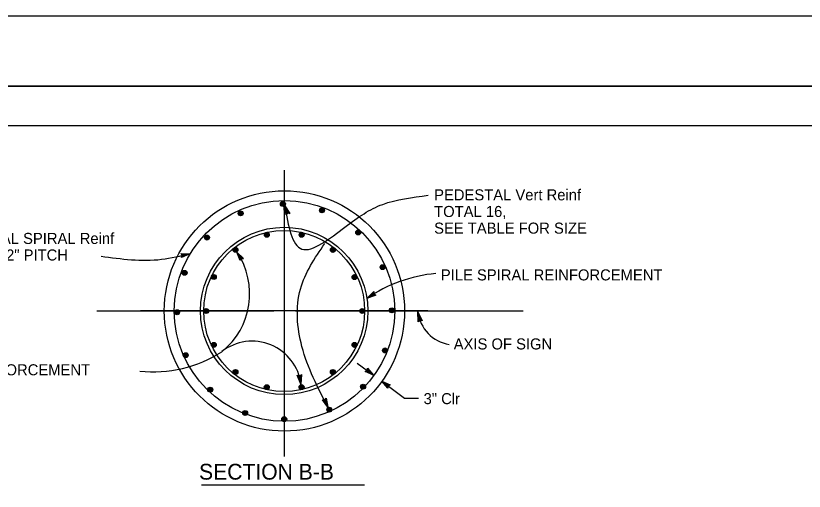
# Model space of a CAD drawing. Extents: x -894 to 866, y -476 to 714.
# Drawn here: x -586.4 to -86.7, y 412.4 to 713.6 of the extents above; entities that cross this region are included whole.
import ezdxf

# ---------------------------------------------------------------- set-up
doc = ezdxf.new("R2010")
doc.units = 0
for name, color, linetype in [('10 Sheet Format', 7, 'Continuous'), ('56 Stage 3 Anno', 7, 'Continuous'), ('57 Undefined', 7, 'Continuous'), ('60 Nongeo Data', 7, 'Continuous')]:
    doc.layers.add(name, color=color, linetype=linetype)

msp = doc.modelspace()

# ---------------------------------------------------------------- linework, layer by layer
at = {"layer": '10 Sheet Format'}
for p, q in [((-863.46, 668.96), (836.55, 668.96)), ((-813.45, 643.96), (811.55, 643.96))]:
    msp.add_line(p, q, dxfattribs=at)
for points in [[(-894.04, 713.56), (865.96, 713.56), (865.96, -476.44), (-894.04, -476.44)], [(-863.46, -431.04), (836.55, -431.04), (836.55, 668.96), (-863.46, 668.96)]]:
    msp.add_lwpolyline(points, close=True, dxfattribs=at)
at = {"layer": '56 Stage 3 Anno'}
for p, q in [((-415.95, 593.18), (-415.95, 593.18)), ((-415.05, 587.49), (-415.05, 587.49)), ((-412.72, 588.41), (-412.72, 588.41)), ((-481.77, 562.92), (-481.77, 562.92)), ((-481.26, 560.47), (-481.26, 560.47)), ((-476.01, 562.84), (-476.01, 562.84)), ((-446.2, 563.82), (-446.2, 563.82)), ((-442.02, 559.85), (-442.02, 559.85)), ((-444.1, 558.45), (-444.1, 558.45)), ((-363.93, 534.56), (-359.53, 538.85)), ((-358.13, 536.58), (-363.93, 534.56)), ((-358.5, 536.77), (-362.76, 535.29)), ((-362.75, 535.3), (-359.54, 538.42)), ((-361.58, 536.01), (-359.51, 538.03)), ((-358.89, 536.95), (-361.58, 536.01)), ((-360.41, 536.74), (-359.52, 537.6)), ((-359.22, 537.15), (-360.41, 536.74)), ((-359.53, 538.85), (-359.53, 538.85)), ((-359.53, 538.85), (-359.51, 537.3)), ((-359.51, 537.3), (-358.13, 536.58)), ((-358.13, 536.58), (-358.13, 536.58)), ((-363.93, 534.56), (-363.93, 534.56)), ((-535.04, 526.6), (-422.9, 526.6)), ((-409.05, 526.6), (-264.82, 526.6)), ((-331.49, 519.8), (-331.65, 525.94)), ((-331.65, 525.94), (-331.65, 525.94)), ((-331.65, 525.94), (-328.9, 520.44)), ((-416.29, 519.71), (-416.29, 437.84)), ((-330.39, 520.9), (-331.49, 519.8)), ((-331.49, 519.8), (-331.49, 519.8)), ((-331.2, 520.09), (-331.31, 524.6)), ((-331.31, 524.59), (-329.31, 520.58)), ((-330.91, 520.41), (-330.98, 523.26)), ((-330.98, 523.26), (-329.69, 520.67)), ((-330.61, 520.66), (-330.65, 521.92)), ((-330.65, 521.92), (-330.09, 520.81)), ((-328.9, 520.44), (-330.39, 520.9)), ((-328.9, 520.44), (-328.9, 520.44)), ((-370.07, 493.62), (-359.73, 485.98)), ((-363.51, 490.33), (-363.51, 490.33)), ((-405.66, 480.15), (-407.98, 485.84)), ((-407.98, 485.84), (-407.98, 485.84)), ((-407.98, 485.84), (-406.53, 485.28)), ((-405.9, 481.52), (-407.58, 485.67)), ((-406.12, 482.88), (-407.21, 485.56)), ((-406.35, 484.24), (-406.82, 485.39)), ((-406.53, 485.28), (-405.35, 486.29)), ((-406.29, 485.5), (-406.35, 484.24)), ((-405.98, 485.73), (-406.12, 482.88)), ((-405.66, 486.02), (-405.89, 481.51)), ((-405.35, 486.29), (-405.66, 480.15)), ((-405.35, 486.29), (-405.35, 486.29)), ((-364.99, 488.32), (-364.99, 488.32)), ((-359.73, 485.98), (-359.73, 485.98)), ((-405.66, 480.15), (-405.66, 480.15)), ((-354.43, 482.06), (-340.03, 471.42)), ((-354.43, 482.06), (-354.43, 482.06)), ((-349.17, 479.72), (-349.17, 479.72)), ((-350.66, 477.71), (-350.66, 477.71)), ((-391.91, 470.31), (-391.91, 470.31)), ((-389.61, 471.3), (-389.61, 471.3)), ((-340.03, 471.42), (-331.14, 471.42)), ((-388.55, 465.63), (-388.55, 465.63))]:
    msp.add_line(p, q, dxfattribs=at)
for points in [[(-416.29, 615.68), (-416.29, 434.49)], [(-416.29, 590.34), (-416.29, 594.34)], [(-325.31, 526.6), (-507.42, 526.6)]]:
    msp.add_lwpolyline(points, dxfattribs=at)
for points in [[(-415.05, 587.49), (-415.95, 593.18), (-412.72, 588.41), (-413.1, 588.48), (-415.47, 591.97), (-414.81, 587.8), (-414.58, 588.11), (-415, 590.77), (-413.49, 588.54), (-413.87, 588.6), (-414.52, 589.57), (-414.34, 588.41), (-414.16, 588.65), (-412.72, 588.41), (-414.16, 588.65)], [(-481.77, 562.92), (-476.01, 562.84), (-481.26, 560.47), (-481.13, 560.84), (-477.28, 562.57), (-481.51, 562.63), (-481.25, 562.35), (-478.54, 562.31), (-481, 561.2), (-480.88, 561.57), (-479.81, 562.05), (-480.98, 562.06), (-480.78, 561.84), (-481.26, 560.47), (-480.78, 561.84)], [(-444.1, 558.45), (-446.2, 563.82), (-442.02, 559.85), (-442.41, 559.83), (-445.47, 562.74), (-443.93, 558.8), (-443.77, 559.15), (-444.75, 561.67), (-442.8, 559.81), (-443.19, 559.79), (-444.03, 560.59), (-443.61, 559.5), (-443.48, 559.77), (-442.02, 559.85), (-443.48, 559.77)], [(-363.51, 490.33), (-359.73, 485.98), (-365, 488.32), (-364.64, 488.46), (-360.78, 486.75), (-363.54, 489.94), (-363.58, 489.56), (-361.81, 487.52), (-364.28, 488.61), (-363.92, 488.76), (-362.85, 488.29), (-363.62, 489.17), (-363.65, 488.87), (-365, 488.32), (-363.65, 488.87)], [(-350.66, 477.71), (-354.43, 482.06), (-349.17, 479.72), (-349.53, 479.57), (-353.38, 481.29), (-350.62, 478.09), (-350.58, 478.48), (-352.35, 480.52), (-349.88, 479.42), (-350.24, 479.28), (-351.31, 479.75), (-350.54, 478.86), (-350.51, 479.16), (-349.17, 479.72), (-350.51, 479.16)], [(-389.61, 471.3), (-388.55, 465.63), (-391.91, 470.31), (-391.53, 470.26), (-389.07, 466.83), (-389.84, 470.99), (-390.07, 470.67), (-389.57, 468.02), (-391.15, 470.21), (-390.76, 470.15), (-390.08, 469.21), (-390.3, 470.36), (-390.47, 470.11), (-391.91, 470.31), (-390.47, 470.11)]]:
    msp.add_lwpolyline(points, close=True, dxfattribs=at)
for centre, radius, start, end in [((-485.29, 537.5), 47.13, 308.8237, 33.9525), ((-311.8, 458.3), 92.38, 95.1773, 124.3572), ((-308.01, 528.89), 23.76, 187.1036, 260.9542), ((-436.62, 476.11), 31.32, 7.4375, 127.7865), ((-499.39, 568.8), 80.81, 264.0026, 302.6849)]:
    msp.add_arc(centre, radius, start, end, dxfattribs=at)
for points in [[(-415.95, 593.18), (-405.09, 565.76), (-377.76, 579.74), (-353.83, 594.1), (-325.13, 599.85)], [(-388.55, 465.63), (-405.03, 504.11), (-405.99, 540.49), (-390.6, 569.29)], [(-476.01, 562.84), (-494.02, 559.09), (-532.35, 561.08)]]:
    msp.add_spline(points, degree=3, dxfattribs=at)
at = {"layer": '57 Undefined'}
msp.add_line((-468.74, 416.41), (-365.31, 416.41), dxfattribs=at)
at = {"layer": '60 Nongeo Data'}
for centre, radius in [((-416.11, 526.6), 76.13), ((-416.11, 526.6), 69.87), ((-417.1, 594.38), 1.56), ((-417.1, 594.38), 1.37), ((-417.1, 594.38), 1.19), ((-417.1, 594.38), 1), ((-417.1, 594.38), 0.812), ((-417.1, 594.38), 0.625), ((-417.1, 594.38), 0.437), ((-443.89, 588.4), 1.56), ((-443.89, 588.4), 1.37), ((-443.89, 588.4), 1.19), ((-417.1, 594.38), 0.187), ((-392.36, 590.31), 1.56), ((-392.36, 590.31), 1.37), ((-392.36, 590.31), 1.19), ((-392.36, 590.31), 1), ((-392.36, 590.31), 0.812), ((-392.36, 590.31), 0.625), ((-392.36, 590.31), 0.437), ((-392.36, 590.31), 0.187), ((-443.89, 588.4), 1), ((-443.89, 588.4), 0.812), ((-443.89, 588.4), 0.625), ((-443.89, 588.4), 0.437), ((-443.89, 588.4), 0.187), ((-416.29, 526.6), 53), ((-416.29, 526.6), 51), ((-465.18, 573.08), 1.56), ((-427.27, 574.86), 1.56), ((-427.27, 574.86), 1.5), ((-427.27, 574.86), 1.37), ((-427.27, 574.86), 1.19), ((-427.27, 574.86), 1), ((-427.27, 574.86), 0.812), ((-427.27, 574.86), 0.625), ((-427.27, 574.86), 0.437), ((-427.27, 574.86), 0.187), ((-405.24, 574.85), 1.56), ((-405.24, 574.85), 1.5), ((-405.24, 574.85), 1.37), ((-405.24, 574.85), 1.19), ((-405.24, 574.85), 1), ((-405.24, 574.85), 0.812), ((-405.24, 574.85), 0.625), ((-405.24, 574.85), 0.437), ((-405.24, 574.85), 0.187), ((-369.35, 576.3), 1.56), ((-369.35, 576.3), 1.37), ((-369.35, 576.3), 1.19), ((-369.35, 576.3), 1), ((-369.35, 576.3), 0.812), ((-369.35, 576.3), 0.625), ((-369.35, 576.3), 0.437), ((-369.35, 576.3), 0.187), ((-465.18, 573.08), 1.37), ((-465.18, 573.08), 1.19), ((-465.18, 573.08), 1), ((-465.18, 573.08), 0.812), ((-465.18, 573.08), 0.625), ((-465.18, 573.08), 0.437), ((-465.18, 573.08), 0.187), ((-447.12, 565.32), 1.56), ((-447.12, 565.32), 1.5), ((-447.12, 565.32), 1.37), ((-447.12, 565.32), 1.19), ((-447.12, 565.32), 1), ((-447.12, 565.32), 0.812), ((-447.12, 565.32), 0.625), ((-447.12, 565.32), 0.437), ((-447.12, 565.32), 0.187), ((-385.4, 565.28), 1.56), ((-385.4, 565.28), 1.5), ((-385.4, 565.28), 1.37), ((-385.4, 565.28), 1.19), ((-385.4, 565.28), 1), ((-385.4, 565.28), 0.812), ((-385.4, 565.28), 0.625), ((-385.4, 565.28), 0.437), ((-385.4, 565.28), 0.187), ((-353.92, 554.34), 1.56), ((-353.92, 554.34), 1.37), ((-353.92, 554.34), 1.19), ((-353.92, 554.34), 1), ((-353.92, 554.34), 0.812), ((-353.92, 554.34), 0.625), ((-353.92, 554.34), 0.437), ((-479.4, 550.75), 1.56), ((-479.4, 550.75), 1.37), ((-479.4, 550.75), 1.19), ((-479.4, 550.75), 1), ((-479.4, 550.75), 0.812), ((-479.4, 550.75), 0.625), ((-479.4, 550.75), 0.437), ((-479.4, 550.75), 0.187), ((-460.87, 548.12), 1.56), ((-460.87, 548.12), 1.5), ((-353.92, 554.34), 0.187), ((-460.87, 548.12), 1.37), ((-460.87, 548.12), 1.19), ((-460.87, 548.12), 1), ((-460.87, 548.12), 0.812), ((-460.87, 548.12), 0.625), ((-460.87, 548.12), 0.437), ((-460.87, 548.12), 0.187), ((-371.68, 548.05), 1.56), ((-371.68, 548.05), 1.5), ((-371.68, 548.05), 1.37), ((-371.68, 548.05), 1.19), ((-371.68, 548.05), 1), ((-371.68, 548.05), 0.812), ((-371.68, 548.05), 0.625), ((-371.68, 548.05), 0.437), ((-371.68, 548.05), 0.187), ((-484.18, 525.76), 1.56), ((-484.18, 525.76), 1.37), ((-484.18, 525.76), 1.19), ((-484.18, 525.76), 1), ((-484.18, 525.76), 0.812), ((-484.18, 525.76), 0.625), ((-484.18, 525.76), 0.437), ((-484.18, 525.76), 0.187), ((-465.79, 526.6), 1.56), ((-465.79, 526.6), 1.5), ((-465.79, 526.6), 1.37), ((-465.79, 526.6), 1.19), ((-465.79, 526.6), 1), ((-465.79, 526.6), 0.812), ((-465.79, 526.6), 0.625), ((-465.79, 526.6), 0.437), ((-465.79, 526.6), 0.187), ((-366.79, 526.6), 1.56), ((-366.79, 526.6), 1.5), ((-366.79, 526.6), 1.37), ((-366.79, 526.6), 1.19), ((-366.79, 526.6), 1), ((-366.79, 526.6), 0.812), ((-366.79, 526.6), 0.625), ((-366.79, 526.6), 0.437), ((-366.79, 526.6), 0.187), ((-348.12, 526.96), 1.56), ((-348.12, 526.96), 1.37), ((-348.12, 526.96), 1.19), ((-348.12, 526.96), 1), ((-348.12, 526.96), 0.812), ((-348.12, 526.96), 0.625), ((-348.12, 526.96), 0.437), ((-348.12, 526.96), 0.187), ((-460.89, 505.12), 1.56), ((-460.89, 505.12), 1.5), ((-460.89, 505.12), 1.37), ((-460.89, 505.12), 1.19), ((-460.89, 505.12), 1), ((-460.89, 505.12), 0.812), ((-460.89, 505.12), 0.625), ((-460.89, 505.12), 0.437), ((-460.89, 505.12), 0.187), ((-371.7, 505.1), 1.56), ((-371.7, 505.1), 1.5), ((-371.7, 505.1), 1.37), ((-371.7, 505.1), 1.19), ((-371.7, 505.1), 1), ((-371.7, 505.1), 0.812), ((-371.7, 505.1), 0.625), ((-371.7, 505.1), 0.437), ((-371.7, 505.1), 0.187), ((-478.69, 498.6), 1.56), ((-478.69, 498.6), 1.37), ((-478.69, 498.6), 1.19), ((-352.43, 501.59), 1.56), ((-352.43, 501.59), 1.37), ((-352.43, 501.59), 1.19), ((-352.43, 501.59), 1), ((-352.43, 501.59), 0.812), ((-352.43, 501.59), 0.625), ((-352.43, 501.59), 0.437), ((-352.43, 501.59), 0.187), ((-478.69, 498.6), 1), ((-478.69, 498.6), 0.812), ((-478.69, 498.6), 0.625), ((-478.69, 498.6), 0.437), ((-478.69, 498.6), 0.187), ((-447.16, 487.9), 1.56), ((-447.16, 487.9), 1.5), ((-447.16, 487.9), 1.37), ((-447.16, 487.9), 1.19), ((-447.16, 487.9), 1), ((-447.16, 487.9), 0.812), ((-447.16, 487.9), 0.625), ((-447.16, 487.9), 0.437), ((-447.16, 487.9), 0.187), ((-385.44, 487.88), 1.56), ((-385.44, 487.88), 1.5), ((-385.44, 487.88), 1.37), ((-385.44, 487.88), 1.19), ((-385.44, 487.88), 1), ((-385.44, 487.88), 0.812), ((-385.44, 487.88), 0.625), ((-385.44, 487.88), 0.437), ((-385.44, 487.88), 0.187), ((-427.32, 478.34), 1.56), ((-427.32, 478.34), 1.5), ((-427.32, 478.34), 1.37), ((-405.29, 478.33), 1.56), ((-405.29, 478.33), 1.5), ((-405.29, 478.33), 1.37), ((-366.3, 478.61), 1.56), ((-366.3, 478.61), 1.37), ((-366.3, 478.61), 1.19), ((-463.14, 476.76), 1.56), ((-463.14, 476.76), 1.37), ((-463.14, 476.76), 1.19), ((-463.14, 476.76), 1), ((-463.14, 476.76), 0.812), ((-463.14, 476.76), 0.625), ((-463.14, 476.76), 0.437), ((-463.14, 476.76), 0.187), ((-427.32, 478.34), 1.19), ((-427.32, 478.34), 1), ((-427.32, 478.34), 0.812), ((-427.32, 478.34), 0.625), ((-427.32, 478.34), 0.437), ((-427.32, 478.34), 0.187), ((-405.29, 478.33), 1.19), ((-405.29, 478.33), 1), ((-405.29, 478.33), 0.812), ((-405.29, 478.33), 0.625), ((-405.29, 478.33), 0.437), ((-405.29, 478.33), 0.187), ((-366.3, 478.61), 1), ((-366.3, 478.61), 0.812), ((-366.3, 478.61), 0.625), ((-366.3, 478.61), 0.437), ((-366.3, 478.61), 0.187), ((-387.7, 464.08), 1.56), ((-387.7, 464.08), 1.37), ((-387.7, 464.08), 1.19), ((-387.7, 464.08), 1), ((-387.7, 464.08), 0.812), ((-387.7, 464.08), 0.625), ((-441.02, 461.92), 1.56), ((-441.02, 461.92), 1.37), ((-441.02, 461.92), 1.19), ((-441.02, 461.92), 1), ((-441.02, 461.92), 0.812), ((-441.02, 461.92), 0.625), ((-441.02, 461.92), 0.437), ((-441.02, 461.92), 0.187), ((-387.7, 464.08), 0.437), ((-387.7, 464.08), 0.187), ((-416.27, 458.09), 1.56), ((-416.27, 458.09), 1.37), ((-416.27, 458.09), 1.19), ((-416.27, 458.09), 1), ((-416.27, 458.09), 0.812), ((-416.27, 458.09), 0.625), ((-416.27, 458.09), 0.437), ((-416.27, 458.09), 0.187)]:
    msp.add_circle(centre, radius, dxfattribs=at)

# ---------------------------------------------------------------- texts
at = {"layer": '57 Undefined'}
for s, height, p in [('PEDESTAL Vert Reinf', 7, (-321.26, 596.65)), ('TOTAL 16,', 7, (-321.26, 586.1)), ('SEE TABLE FOR SIZE', 7, (-321.26, 575.56)), ('PEDESTAL SPIRAL Reinf', 7, (-633.26, 569.05)), ('#5 @ 3 1/2" PITCH', 7, (-633.26, 558.55)), ('PILE SPIRAL REINFORCEMENT', 7, (-317.01, 545.93)), ('AXIS OF SIGN', 7, (-308.87, 502.2)), ('PILE VERTICAL REINFORCEMENT', 7, (-692.22, 485.82)), ('3" Clr', 7, (-327.94, 467.55)), ('SECTION B-B', 10, (-470.23, 419.75))]:
    msp.add_text(s, height=height, dxfattribs=at).set_placement(p)

doc.saveas('drawing.dxf')
